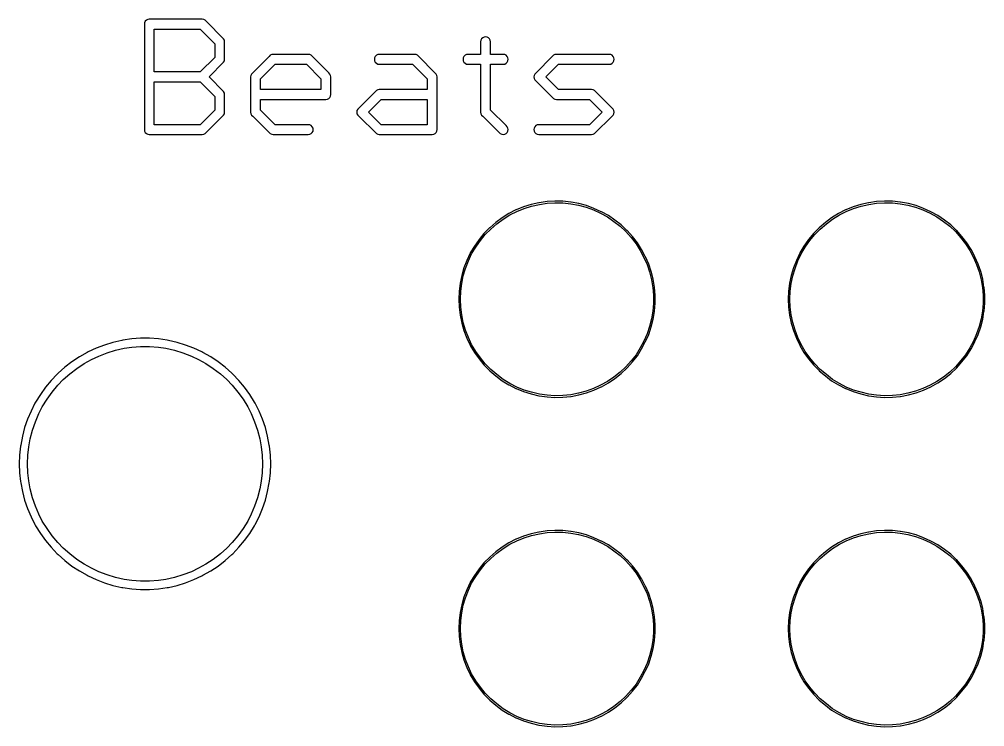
# Model space of a CAD drawing. Extents: x 7 to 68, y 0 to 129.
# Drawn here: x 36.42 to 51.3, y 74.57 to 85.49 of the extents above; entities that cross this region are included whole.
import ezdxf

# ---------------------------------------------------------------- set-up
doc = ezdxf.new("R2010")
doc.units = 0

msp = doc.modelspace()

# ---------------------------------------------------------------- linework, layer by layer
at = {"color": 34, "true_color": 0x008000}
for points in [[(39.5688, 84.00889, 0), (39.57963, 84.03013, 0), (39.58335, 84.05368, 0), (39.58335, 84.32546, 0), (39.57963, 84.349, 0), (39.5688, 84.37024, 0), (39.34393, 84.59724, 0), (39.5688, 84.82423, 0), (39.57963, 84.84547, 0), (39.58335, 84.86902, 0), (39.58335, 85.13826, 0), (39.57963, 85.1618, 0), (39.5688, 85.18304, 0), (39.29956, 85.45482, 0), (39.2827, 85.47168, 0), (39.26146, 85.48251, 0), (39.23791, 85.48624, 0), (38.42257, 85.48624, 0), (38.39903, 85.48251, 0), (38.37778, 85.47168, 0), (38.36093, 85.45482, 0), (38.35009, 85.43358, 0), (38.34637, 85.41004, 0), (38.34637, 83.78443, 0), (38.35009, 83.76089, 0), (38.36093, 83.73965, 0), (38.37778, 83.72279, 0), (38.39903, 83.71196, 0), (38.42257, 83.70823, 0), (39.23791, 83.70823, 0), (39.26146, 83.71196, 0), (39.2827, 83.72279, 0), (39.5688, 84.00889, 0)], [(39.2074, 84.67344, 0), (38.49877, 84.67344, 0), (38.49877, 85.33384, 0), (39.20739, 85.33384, 0), (39.43095, 85.10817, 0), (39.43095, 84.8991, 0), (39.2074, 84.67344, 0)], [(43.8785, 83.70823, 0), (43.90204, 83.71196, 0), (43.92328, 83.72279, 0), (43.94014, 83.73965, 0), (43.95097, 83.76089, 0), (43.9547, 83.78443, 0), (43.95097, 83.80798, 0), (43.94014, 83.82922, 0), (43.92328, 83.84608, 0), (43.68292, 84.08419, 0), (43.68292, 84.79282, 0), (43.8785, 84.79282, 0), (43.90204, 84.79654, 0), (43.92328, 84.80737, 0), (43.94014, 84.82423, 0), (43.95097, 84.84547, 0), (43.9547, 84.86902, 0), (43.95097, 84.89256, 0), (43.94014, 84.9138, 0), (43.92328, 84.93066, 0), (43.90204, 84.94149, 0), (43.8785, 84.94522, 0), (43.68292, 84.94522, 0), (43.68292, 85.13826, 0), (43.67919, 85.1618, 0), (43.66836, 85.18304, 0), (43.6515, 85.1999, 0), (43.63026, 85.21073, 0), (43.60672, 85.21446, 0), (43.58317, 85.21073, 0), (43.56193, 85.1999, 0), (43.54507, 85.18304, 0), (43.53424, 85.1618, 0), (43.53052, 85.13826, 0), (43.53052, 84.94522, 0), (43.33494, 84.94522, 0), (43.31139, 84.94149, 0), (43.29015, 84.93066, 0), (43.27329, 84.9138, 0), (43.26246, 84.89256, 0), (43.25874, 84.86902, 0), (43.26246, 84.84547, 0), (43.27329, 84.82423, 0), (43.29015, 84.80737, 0), (43.31139, 84.79654, 0), (43.33494, 84.79282, 0), (43.53052, 84.79282, 0), (43.53052, 84.05368, 0), (43.53424, 84.03013, 0), (43.54507, 84.00889, 0), (43.56193, 83.99203, 0), (43.83371, 83.72279, 0), (43.85495, 83.71196, 0), (43.8785, 83.70823, 0)], [(41.16899, 84.25298, 0), (41.19024, 84.26381, 0), (41.20709, 84.28067, 0), (41.21793, 84.30191, 0), (41.22164, 84.32546, 0), (41.22164, 84.59724, 0), (41.21793, 84.62078, 0), (41.20709, 84.64202, 0), (41.19024, 84.65888, 0), (41.19022, 84.65889, 0), (40.91846, 84.93066, 0), (40.89721, 84.94149, 0), (40.87368, 84.94522, 0), (40.33265, 84.94522, 0), (40.3091, 84.94149, 0), (40.28787, 84.93066, 0), (40.271, 84.9138, 0), (40.27099, 84.91378, 0), (39.99922, 84.64202, 0), (39.9884, 84.62078, 0), (39.98467, 84.59724, 0), (39.98467, 84.05368, 0), (39.9884, 84.03013, 0), (39.99922, 84.00889, 0), (40.01609, 83.99203, 0), (40.28787, 83.72279, 0), (40.3091, 83.71196, 0), (40.33265, 83.70823, 0), (40.87368, 83.70823, 0), (40.89721, 83.71196, 0), (40.91846, 83.72279, 0), (40.93531, 83.73965, 0), (40.94615, 83.76089, 0), (40.94988, 83.78443, 0), (40.94615, 83.80798, 0), (40.93531, 83.82922, 0), (40.91846, 83.84608, 0), (40.89721, 83.85691, 0), (40.87368, 83.86063, 0), (40.36275, 83.86063, 0), (40.13707, 84.0842, 0), (40.13707, 84.24926, 0), (41.14544, 84.24926, 0), (41.16899, 84.25298, 0)], [(41.96842, 84.94522, 0), (41.94487, 84.94149, 0), (41.92363, 84.93066, 0), (41.90677, 84.9138, 0), (41.89594, 84.89256, 0), (41.89222, 84.86902, 0), (41.89594, 84.84547, 0), (41.90677, 84.82423, 0), (41.92363, 84.80737, 0), (41.94487, 84.79654, 0), (41.96842, 84.79282, 0), (42.48174, 84.79282, 0), (42.70755, 84.56701, 0), (42.70755, 84.40166, 0), (41.96842, 84.40166, 0), (41.94487, 84.39793, 0), (41.92363, 84.3871, 0), (41.63499, 84.09846, 0), (41.62416, 84.07722, 0), (41.62043, 84.05368, 0), (41.62416, 84.03013, 0), (41.63499, 84.00889, 0), (41.65185, 83.99203, 0), (41.92363, 83.72279, 0), (41.94487, 83.71196, 0), (41.96842, 83.70823, 0), (42.78375, 83.70823, 0), (42.8073, 83.71196, 0), (42.82854, 83.72279, 0), (42.8454, 83.73965, 0), (42.85623, 83.76089, 0), (42.85995, 83.78443, 0), (42.85995, 84.59724, 0), (42.85623, 84.62078, 0), (42.8454, 84.64202, 0), (42.55676, 84.93066, 0), (42.53552, 84.94149, 0), (42.51197, 84.94522, 0), (41.96842, 84.94522, 0)], [(44.72914, 84.40166, 0), (44.53357, 84.59724, 0), (44.72915, 84.79282, 0), (45.51172, 84.79282, 0), (45.53526, 84.79654, 0), (45.5565, 84.80737, 0), (45.57336, 84.82423, 0), (45.58419, 84.84547, 0), (45.58792, 84.86902, 0), (45.58419, 84.89256, 0), (45.57336, 84.9138, 0), (45.5565, 84.93066, 0), (45.53526, 84.94149, 0), (45.51172, 84.94522, 0), (44.69892, 84.94522, 0), (44.67537, 84.94149, 0), (44.65413, 84.93066, 0), (44.36549, 84.64202, 0), (44.35466, 84.62078, 0), (44.35094, 84.59724, 0), (44.35466, 84.57369, 0), (44.36549, 84.55245, 0), (44.65413, 84.26381, 0), (44.67537, 84.25298, 0), (44.69892, 84.24926, 0), (45.2097, 84.24926, 0), (45.405, 84.05396, 0), (45.20984, 83.86063, 0), (44.42714, 83.86063, 0), (44.40359, 83.85691, 0), (44.38235, 83.84608, 0), (44.36549, 83.82922, 0), (44.35466, 83.80798, 0), (44.35094, 83.78443, 0), (44.35466, 83.76089, 0), (44.36549, 83.73965, 0), (44.38235, 83.72279, 0), (44.40359, 83.71196, 0), (44.42714, 83.70823, 0), (45.23994, 83.70823, 0), (45.26348, 83.71196, 0), (45.28472, 83.72279, 0), (45.5565, 83.99203, 0), (45.57336, 84.00889, 0), (45.58419, 84.03013, 0), (45.58792, 84.05368, 0), (45.58419, 84.07722, 0), (45.57336, 84.09846, 0), (45.28472, 84.3871, 0), (45.26348, 84.39793, 0), (45.23994, 84.40166, 0), (44.72914, 84.40166, 0)], [(41.06924, 84.40166, 0), (40.13707, 84.40166, 0), (40.13707, 84.567, 0), (40.36289, 84.79282, 0), (40.84344, 84.79282, 0), (41.06924, 84.56702, 0), (41.06924, 84.40166, 0)], [(39.20768, 83.86063, 0), (38.49877, 83.86063, 0), (38.49877, 84.52104, 0), (39.20739, 84.52104, 0), (39.43095, 84.29537, 0), (39.43095, 84.0839, 0), (39.20768, 83.86063, 0)], [(42.70755, 83.86063, 0), (41.99851, 83.86063, 0), (41.80335, 84.05396, 0), (41.99865, 84.24926, 0), (42.70755, 84.24926, 0), (42.70755, 83.86063, 0)], [(44.55414, 82.67446, 0), (44.43222, 82.65667, 0), (44.42829, 82.65604, 0), (44.30891, 82.62811, 0), (44.19207, 82.59255, 0), (44.07777, 82.54683, 0), (44.07423, 82.54503, 0), (43.96501, 82.48914, 0), (43.86087, 82.42565, 0), (43.76435, 82.35199, 0), (43.67037, 82.2707, 0), (43.66756, 82.2679, 0), (43.66755, 82.26788, 0), (43.5812, 82.18154, 0), (43.505, 82.08756, 0), (43.43388, 81.9885, 0), (43.37038, 81.88182, 0), (43.36858, 81.87828, 0), (43.31778, 81.76652, 0), (43.27206, 81.65222, 0), (43.23904, 81.53538, 0), (43.21364, 81.416, 0), (43.21301, 81.41208, 0), (43.19777, 81.29016, 0), (43.19269, 81.16824, 0), (43.19777, 81.04631, 0), (43.21301, 80.92439, 0), (43.21364, 80.92046, 0), (43.23904, 80.80109, 0), (43.27206, 80.68425, 0), (43.31778, 80.56995, 0), (43.36858, 80.45819, 0), (43.37038, 80.45465, 0), (43.43388, 80.34797, 0), (43.505, 80.2489, 0), (43.5812, 80.15492, 0), (43.66755, 80.06858, 0), (43.66756, 80.06856, 0), (43.67037, 80.06576, 0), (43.76435, 79.98448, 0), (43.86087, 79.91082, 0), (43.96501, 79.84732, 0), (43.96855, 79.84551, 0), (44.07423, 79.79143, 0), (44.07777, 79.78964, 0), (44.19207, 79.74392, 0), (44.30891, 79.70836, 0), (44.42829, 79.68042, 0), (44.43222, 79.6798, 0), (44.55414, 79.66202, 0), (44.67605, 79.6544, 0), (44.79798, 79.65694, 0), (44.9199, 79.66964, 0), (44.92382, 79.67026, 0), (45.04574, 79.69311, 0), (45.16258, 79.7236, 0), (45.27688, 79.76678, 0), (45.38864, 79.81758, 0), (45.39218, 79.81937, 0), (45.49886, 79.87779, 0), (45.60046, 79.94638, 0), (45.69698, 80.02258, 0), (45.78588, 80.10639, 0), (45.78869, 80.10921, 0), (45.86997, 80.20065, 0), (45.94617, 80.29716, 0), (46.01221, 80.4013, 0), (46.06809, 80.51053, 0), (46.06989, 80.51407, 0), (46.12069, 80.62582, 0), (46.15879, 80.74012, 0), (46.18927, 80.85951, 0), (46.20959, 80.98143, 0), (46.21022, 80.98536, 0), (46.22038, 81.10728, 0), (46.22038, 81.22919, 0), (46.21022, 81.35111, 0), (46.20959, 81.35504, 0), (46.18927, 81.47696, 0), (46.15879, 81.59634, 0), (46.12069, 81.71064, 0), (46.06989, 81.8224, 0), (46.06809, 81.82594, 0), (46.01221, 81.93516, 0), (45.94617, 82.0393, 0), (45.86997, 82.13582, 0), (45.78869, 82.22726, 0), (45.78588, 82.23007, 0), (45.69698, 82.31389, 0), (45.60046, 82.39009, 0), (45.49886, 82.45867, 0), (45.39218, 82.51709, 0), (45.38864, 82.51889, 0), (45.27688, 82.56968, 0), (45.16258, 82.61287, 0), (45.04574, 82.64335, 0), (44.92382, 82.66621, 0), (44.9199, 82.66683, 0), (44.79798, 82.67953, 0), (44.67605, 82.68208, 0), (44.55414, 82.67446, 0)], [(44.9185, 79.69488, 0), (44.79798, 79.68234, 0), (44.67605, 79.67979, 0), (44.55414, 79.68741, 0), (44.43559, 79.7047, 0), (44.31676, 79.73251, 0), (44.19992, 79.76806, 0), (44.08563, 79.81378, 0), (43.97994, 79.86787, 0), (43.8758, 79.93137, 0), (43.77928, 80.00503, 0), (43.6853, 80.08631, 0), (43.60175, 80.16986, 0), (43.52555, 80.26384, 0), (43.45443, 80.3629, 0), (43.39176, 80.46818, 0), (43.34193, 80.5778, 0), (43.29621, 80.6921, 0), (43.26319, 80.80894, 0), (43.23813, 80.92674, 0), (43.22318, 81.04631, 0), (43.2181, 81.16824, 0), (43.22318, 81.29016, 0), (43.23813, 81.40973, 0), (43.26319, 81.52753, 0), (43.29621, 81.64436, 0), (43.34193, 81.75866, 0), (43.39174, 81.86825, 0), (43.45443, 81.97356, 0), (43.52555, 82.07263, 0), (43.60171, 82.16656, 0), (43.68528, 82.25014, 0), (43.6853, 82.25015, 0), (43.77928, 82.33144, 0), (43.8758, 82.4051, 0), (43.97994, 82.46859, 0), (44.08562, 82.52267, 0), (44.19992, 82.5684, 0), (44.31676, 82.60396, 0), (44.43548, 82.63175, 0), (44.55414, 82.64906, 0), (44.67605, 82.65667, 0), (44.79798, 82.65414, 0), (44.9185, 82.64159, 0), (45.03789, 82.6192, 0), (45.15473, 82.58871, 0), (45.26903, 82.54554, 0), (45.37941, 82.49536, 0), (45.48393, 82.43812, 0), (45.58553, 82.36954, 0), (45.68205, 82.29334, 0), (45.76897, 82.21139, 0), (45.84942, 82.12089, 0), (45.92562, 82.02437, 0), (45.99166, 81.92023, 0), (46.04583, 81.81435, 0), (46.09654, 81.70278, 0), (46.13464, 81.58848, 0), (46.16512, 81.46911, 0), (46.18483, 81.35083, 0), (46.19497, 81.22919, 0), (46.19497, 81.10728, 0), (46.18483, 80.98562, 0), (46.16512, 80.86736, 0), (46.13464, 80.74798, 0), (46.09654, 80.63368, 0), (46.04587, 80.52219, 0), (45.99166, 80.41624, 0), (45.92562, 80.3121, 0), (45.84942, 80.21558, 0), (45.76897, 80.12507, 0), (45.68205, 80.04313, 0), (45.58553, 79.96693, 0), (45.48393, 79.89834, 0), (45.3793, 79.84105, 0), (45.26903, 79.79093, 0), (45.15473, 79.74775, 0), (45.03789, 79.71727, 0), (44.9185, 79.69488, 0)], [(49.63413, 82.67446, 0), (49.51222, 82.65667, 0), (49.50829, 82.65604, 0), (49.38891, 82.62811, 0), (49.27207, 82.59255, 0), (49.15777, 82.54683, 0), (49.15423, 82.54503, 0), (49.04501, 82.48914, 0), (48.94087, 82.42565, 0), (48.84435, 82.35199, 0), (48.75037, 82.2707, 0), (48.74756, 82.2679, 0), (48.74755, 82.26788, 0), (48.6612, 82.18154, 0), (48.585, 82.08756, 0), (48.51388, 81.9885, 0), (48.45038, 81.88182, 0), (48.44858, 81.87828, 0), (48.39778, 81.76652, 0), (48.35206, 81.65222, 0), (48.31904, 81.53538, 0), (48.29364, 81.416, 0), (48.29301, 81.41208, 0), (48.27777, 81.29016, 0), (48.27269, 81.16824, 0), (48.27777, 81.04631, 0), (48.29301, 80.92439, 0), (48.29364, 80.92046, 0), (48.31904, 80.80109, 0), (48.35206, 80.68425, 0), (48.39778, 80.56995, 0), (48.44858, 80.45819, 0), (48.45038, 80.45465, 0), (48.51388, 80.34797, 0), (48.585, 80.2489, 0), (48.6612, 80.15492, 0), (48.74755, 80.06858, 0), (48.74756, 80.06856, 0), (48.75037, 80.06576, 0), (48.84435, 79.98448, 0), (48.94087, 79.91082, 0), (49.04501, 79.84732, 0), (49.04855, 79.84551, 0), (49.15423, 79.79143, 0), (49.15777, 79.78964, 0), (49.27207, 79.74392, 0), (49.38891, 79.70836, 0), (49.50829, 79.68042, 0), (49.51222, 79.6798, 0), (49.63413, 79.66202, 0), (49.75606, 79.6544, 0), (49.87797, 79.65694, 0), (49.9999, 79.66964, 0), (50.00382, 79.67026, 0), (50.12574, 79.69311, 0), (50.24258, 79.7236, 0), (50.35688, 79.76678, 0), (50.46864, 79.81758, 0), (50.47218, 79.81937, 0), (50.57886, 79.87779, 0), (50.68046, 79.94638, 0), (50.77698, 80.02258, 0), (50.86588, 80.10639, 0), (50.86869, 80.10921, 0), (50.94997, 80.20065, 0), (51.02617, 80.29716, 0), (51.09221, 80.4013, 0), (51.14809, 80.51053, 0), (51.14989, 80.51407, 0), (51.20069, 80.62582, 0), (51.23879, 80.74012, 0), (51.26927, 80.85951, 0), (51.28959, 80.98143, 0), (51.29022, 80.98536, 0), (51.30038, 81.10728, 0), (51.30038, 81.22919, 0), (51.29022, 81.35111, 0), (51.28959, 81.35504, 0), (51.26927, 81.47696, 0), (51.23879, 81.59634, 0), (51.20069, 81.71064, 0), (51.14989, 81.8224, 0), (51.14809, 81.82594, 0), (51.09221, 81.93516, 0), (51.02617, 82.0393, 0), (50.94997, 82.13582, 0), (50.86869, 82.22726, 0), (50.86588, 82.23007, 0), (50.77698, 82.31389, 0), (50.68046, 82.39009, 0), (50.57886, 82.45867, 0), (50.47218, 82.51709, 0), (50.46864, 82.51889, 0), (50.35688, 82.56968, 0), (50.24258, 82.61287, 0), (50.12574, 82.64335, 0), (50.00382, 82.66621, 0), (49.9999, 82.66683, 0), (49.87797, 82.67953, 0), (49.75606, 82.68208, 0), (49.63413, 82.67446, 0)], [(49.9985, 79.69488, 0), (49.87797, 79.68234, 0), (49.75606, 79.67979, 0), (49.63413, 79.68741, 0), (49.51559, 79.7047, 0), (49.39676, 79.73251, 0), (49.27992, 79.76806, 0), (49.16563, 79.81378, 0), (49.05994, 79.86787, 0), (48.9558, 79.93137, 0), (48.85928, 80.00503, 0), (48.7653, 80.08631, 0), (48.68175, 80.16986, 0), (48.60555, 80.26384, 0), (48.53443, 80.3629, 0), (48.47176, 80.46818, 0), (48.42193, 80.5778, 0), (48.37621, 80.6921, 0), (48.34319, 80.80894, 0), (48.31813, 80.92674, 0), (48.30318, 81.04631, 0), (48.2981, 81.16824, 0), (48.30318, 81.29016, 0), (48.31813, 81.40973, 0), (48.34319, 81.52753, 0), (48.37621, 81.64436, 0), (48.42193, 81.75866, 0), (48.47174, 81.86825, 0), (48.53443, 81.97356, 0), (48.60555, 82.07263, 0), (48.68171, 82.16656, 0), (48.76528, 82.25014, 0), (48.7653, 82.25015, 0), (48.85928, 82.33144, 0), (48.9558, 82.4051, 0), (49.05994, 82.46859, 0), (49.16562, 82.52267, 0), (49.27992, 82.5684, 0), (49.39676, 82.60396, 0), (49.51548, 82.63175, 0), (49.63413, 82.64906, 0), (49.75606, 82.65667, 0), (49.87797, 82.65414, 0), (49.9985, 82.64159, 0), (50.11789, 82.6192, 0), (50.23473, 82.58871, 0), (50.34903, 82.54554, 0), (50.45941, 82.49536, 0), (50.56393, 82.43812, 0), (50.66553, 82.36954, 0), (50.76205, 82.29334, 0), (50.84897, 82.21139, 0), (50.92942, 82.12089, 0), (51.00562, 82.02437, 0), (51.07166, 81.92023, 0), (51.12583, 81.81435, 0), (51.17654, 81.70278, 0), (51.21464, 81.58848, 0), (51.24512, 81.46911, 0), (51.26485, 81.35071, 0), (51.27498, 81.22919, 0), (51.27498, 81.10728, 0), (51.26485, 80.98574, 0), (51.24512, 80.86736, 0), (51.21464, 80.74798, 0), (51.17654, 80.63368, 0), (51.12587, 80.52219, 0), (51.07166, 80.41624, 0), (51.00562, 80.3121, 0), (50.92942, 80.21558, 0), (50.84897, 80.12507, 0), (50.76205, 80.04313, 0), (50.66553, 79.96693, 0), (50.56393, 79.89834, 0), (50.4593, 79.84105, 0), (50.34903, 79.79093, 0), (50.23473, 79.74775, 0), (50.11789, 79.71727, 0), (49.9985, 79.69488, 0)], [(38.28796, 80.56626, 0), (38.15079, 80.5561, 0), (38.01618, 80.53578, 0), (37.99655, 80.53267, 0), (37.86193, 80.50219, 0), (37.73239, 80.46155, 0), (37.60284, 80.41329, 0), (37.48093, 80.35487, 0), (37.46323, 80.34585, 0), (37.34385, 80.27981, 0), (37.22955, 80.20361, 0), (37.12033, 80.11978, 0), (37.01873, 80.02835, 0), (37.00468, 80.0143, 0), (36.90816, 79.91524, 0), (36.8218, 79.8111, 0), (36.74306, 79.69934, 0), (36.6694, 79.5825, 0), (36.66038, 79.5648, 0), (36.59942, 79.44288, 0), (36.54608, 79.31842, 0), (36.50036, 79.18888, 0), (36.46734, 79.05426, 0), (36.44194, 78.91964, 0), (36.43884, 78.90002, 0), (36.4236, 78.7654, 0), (36.41852, 78.62824, 0), (36.41852, 78.62823, 0), (36.4236, 78.49108, 0), (36.43884, 78.35646, 0), (36.44194, 78.33683, 0), (36.46734, 78.2022, 0), (36.50036, 78.06759, 0), (36.54608, 77.93805, 0), (36.59942, 77.81359, 0), (36.66038, 77.69167, 0), (36.6694, 77.67397, 0), (36.74306, 77.55713, 0), (36.8218, 77.44537, 0), (36.90816, 77.34123, 0), (37.00468, 77.24217, 0), (37.01873, 77.22812, 0), (37.12033, 77.13668, 0), (37.22955, 77.05286, 0), (37.34385, 76.97666, 0), (37.46323, 76.91061, 0), (37.48093, 76.9016, 0), (37.60284, 76.84318, 0), (37.73239, 76.79492, 0), (37.86193, 76.75427, 0), (37.99655, 76.7238, 0), (38.01618, 76.72069, 0), (38.15079, 76.70038, 0), (38.28796, 76.6902, 0), (38.4251, 76.6902, 0), (38.56228, 76.70038, 0), (38.6969, 76.72069, 0), (38.71652, 76.7238, 0), (38.85114, 76.75427, 0), (38.98068, 76.79492, 0), (39.11022, 76.84318, 0), (39.23214, 76.9016, 0), (39.24984, 76.91061, 0), (39.36922, 76.97666, 0), (39.48352, 77.05286, 0), (39.59274, 77.13668, 0), (39.69433, 77.22812, 0), (39.70839, 77.24217, 0), (39.80491, 77.34123, 0), (39.89127, 77.44537, 0), (39.97001, 77.55713, 0), (40.04367, 77.67397, 0), (40.05269, 77.69167, 0), (40.11365, 77.81359, 0), (40.16699, 77.93805, 0), (40.21271, 78.06759, 0), (40.24573, 78.2022, 0), (40.27113, 78.33683, 0), (40.27423, 78.35646, 0), (40.28947, 78.49108, 0), (40.29455, 78.62823, 0), (40.29455, 78.62824, 0), (40.28947, 78.7654, 0), (40.27423, 78.90002, 0), (40.27113, 78.91964, 0), (40.24573, 79.05426, 0), (40.21271, 79.18888, 0), (40.16699, 79.31842, 0), (40.11365, 79.44288, 0), (40.05269, 79.5648, 0), (40.04367, 79.5825, 0), (39.97001, 79.69934, 0), (39.89127, 79.8111, 0), (39.80491, 79.91524, 0), (39.70839, 80.0143, 0), (39.69433, 80.02835, 0), (39.59274, 80.11978, 0), (39.48352, 80.20361, 0), (39.36922, 80.27981, 0), (39.24984, 80.34585, 0), (39.23214, 80.35487, 0), (39.11022, 80.41329, 0), (38.98068, 80.46155, 0), (38.85114, 80.50219, 0), (38.71652, 80.53267, 0), (38.6969, 80.53578, 0), (38.56228, 80.5561, 0), (38.4251, 80.56626, 0), (38.28796, 80.56626, 0)], [(38.67922, 76.84503, 0), (38.56228, 76.82738, 0), (38.4251, 76.81721, 0), (38.28796, 76.81721, 0), (38.15079, 76.82738, 0), (38.03383, 76.84504, 0), (37.90117, 76.87506, 0), (37.77164, 76.91571, 0), (37.6421, 76.96397, 0), (37.53048, 77.01746, 0), (37.4185, 77.07941, 0), (37.3042, 77.15561, 0), (37.19498, 77.23943, 0), (37.09631, 77.32824, 0), (37.01091, 77.41588, 0), (36.92455, 77.52002, 0), (36.84581, 77.63178, 0), (36.77297, 77.74732, 0), (36.72021, 77.85284, 0), (36.66687, 77.9773, 0), (36.62115, 78.10684, 0), (36.58813, 78.24146, 0), (36.56493, 78.36444, 0), (36.55059, 78.49108, 0), (36.54551, 78.62823, 0), (36.54551, 78.62824, 0), (36.55059, 78.7654, 0), (36.56492, 78.89202, 0), (36.58813, 79.01501, 0), (36.62115, 79.14963, 0), (36.66687, 79.27916, 0), (36.72021, 79.40363, 0), (36.77297, 79.50915, 0), (36.84581, 79.62469, 0), (36.92455, 79.73645, 0), (37.01091, 79.84059, 0), (37.0963, 79.92823, 0), (37.19498, 80.01703, 0), (37.3042, 80.10086, 0), (37.4185, 80.17706, 0), (37.5306, 80.23907, 0), (37.6421, 80.2925, 0), (37.77164, 80.34076, 0), (37.90117, 80.3814, 0), (38.03383, 80.41144, 0), (38.15079, 80.42909, 0), (38.28796, 80.43925, 0), (38.4251, 80.43925, 0), (38.56228, 80.42909, 0), (38.67922, 80.41144, 0), (38.81189, 80.3814, 0), (38.94142, 80.34076, 0), (39.07097, 80.2925, 0), (39.18247, 80.23907, 0), (39.29457, 80.17706, 0), (39.40887, 80.10086, 0), (39.51809, 80.01703, 0), (39.61677, 79.92823, 0), (39.70216, 79.84059, 0), (39.78852, 79.73645, 0), (39.86726, 79.62469, 0), (39.9401, 79.50915, 0), (39.99286, 79.40363, 0), (40.0462, 79.27916, 0), (40.09192, 79.14963, 0), (40.12494, 79.01501, 0), (40.14812, 78.89214, 0), (40.16248, 78.7654, 0), (40.16756, 78.62824, 0), (40.16756, 78.62823, 0), (40.16248, 78.49108, 0), (40.14812, 78.36431, 0), (40.12494, 78.24146, 0), (40.09192, 78.10684, 0), (40.0462, 77.9773, 0), (39.99286, 77.85284, 0), (39.9401, 77.74732, 0), (39.86726, 77.63178, 0), (39.78852, 77.52002, 0), (39.70216, 77.41588, 0), (39.61676, 77.32824, 0), (39.51809, 77.23943, 0), (39.40887, 77.15561, 0), (39.29457, 77.07941, 0), (39.18259, 77.01746, 0), (39.07097, 76.96397, 0), (38.94142, 76.91571, 0), (38.81189, 76.87506, 0), (38.67922, 76.84503, 0)], [(44.55414, 77.59444, 0), (44.43222, 77.57668, 0), (44.42829, 77.57604, 0), (44.30891, 77.5481, 0), (44.19207, 77.51255, 0), (44.07777, 77.46683, 0), (44.07423, 77.46503, 0), (43.96501, 77.40915, 0), (43.86087, 77.34565, 0), (43.76435, 77.27199, 0), (43.67037, 77.19071, 0), (43.5812, 77.10154, 0), (43.505, 77.00756, 0), (43.43388, 76.9085, 0), (43.37038, 76.80182, 0), (43.36858, 76.79828, 0), (43.31778, 76.68652, 0), (43.27206, 76.57222, 0), (43.23904, 76.45538, 0), (43.21364, 76.336, 0), (43.21301, 76.33207, 0), (43.19777, 76.21015, 0), (43.19269, 76.08824, 0), (43.19269, 76.08823, 0), (43.19777, 75.96632, 0), (43.21301, 75.84439, 0), (43.21364, 75.84047, 0), (43.23904, 75.72109, 0), (43.27206, 75.60424, 0), (43.31778, 75.48994, 0), (43.36858, 75.37819, 0), (43.37038, 75.37465, 0), (43.43388, 75.26797, 0), (43.505, 75.16891, 0), (43.5812, 75.07492, 0), (43.67037, 74.98576, 0), (43.76435, 74.90448, 0), (43.86087, 74.83082, 0), (43.96501, 74.76732, 0), (43.96855, 74.76551, 0), (44.07423, 74.71144, 0), (44.07777, 74.70963, 0), (44.19207, 74.66392, 0), (44.30891, 74.62836, 0), (44.42829, 74.60042, 0), (44.43222, 74.5998, 0), (44.55414, 74.58202, 0), (44.67605, 74.5744, 0), (44.79798, 74.57693, 0), (44.9199, 74.58964, 0), (44.92382, 74.59026, 0), (45.04574, 74.61311, 0), (45.16258, 74.6436, 0), (45.27688, 74.68678, 0), (45.38864, 74.73757, 0), (45.39218, 74.73938, 0), (45.49886, 74.79779, 0), (45.60046, 74.86638, 0), (45.69698, 74.94258, 0), (45.78588, 75.02639, 0), (45.78869, 75.02921, 0), (45.86997, 75.12065, 0), (45.94617, 75.21717, 0), (46.01221, 75.32131, 0), (46.06809, 75.43053, 0), (46.06989, 75.43407, 0), (46.12069, 75.54582, 0), (46.15879, 75.66012, 0), (46.18927, 75.77951, 0), (46.20959, 75.90143, 0), (46.21022, 75.90535, 0), (46.22038, 76.02727, 0), (46.22038, 76.14919, 0), (46.21022, 76.27112, 0), (46.20959, 76.27504, 0), (46.18927, 76.39696, 0), (46.15879, 76.51634, 0), (46.12069, 76.63064, 0), (46.06989, 76.7424, 0), (46.06809, 76.74594, 0), (46.01372, 76.8522, 0), (46.01221, 76.85516, 0), (45.94617, 76.9593, 0), (45.86997, 77.05582, 0), (45.78869, 77.14726, 0), (45.78588, 77.15007, 0), (45.69698, 77.23389, 0), (45.60046, 77.31009, 0), (45.49886, 77.37867, 0), (45.39218, 77.43709, 0), (45.38864, 77.43889, 0), (45.27688, 77.48969, 0), (45.16258, 77.53287, 0), (45.04574, 77.56335, 0), (44.92382, 77.5862, 0), (44.9199, 77.58683, 0), (44.79798, 77.59953, 0), (44.67605, 77.60207, 0), (44.55414, 77.59444, 0)], [(44.9185, 74.61488, 0), (44.79798, 74.60232, 0), (44.67605, 74.59979, 0), (44.55414, 74.60741, 0), (44.43559, 74.6247, 0), (44.31676, 74.65251, 0), (44.19992, 74.68807, 0), (44.08572, 74.73375, 0), (43.97994, 74.78787, 0), (43.8758, 74.85137, 0), (43.77928, 74.92503, 0), (43.6853, 75.00631, 0), (43.60175, 75.08986, 0), (43.52555, 75.18384, 0), (43.45443, 75.2829, 0), (43.39174, 75.38821, 0), (43.34193, 75.4978, 0), (43.29621, 75.6121, 0), (43.26319, 75.72893, 0), (43.23813, 75.84674, 0), (43.22318, 75.96632, 0), (43.2181, 76.08823, 0), (43.2181, 76.08824, 0), (43.22318, 76.21015, 0), (43.23813, 76.32972, 0), (43.26319, 76.44753, 0), (43.29621, 76.56437, 0), (43.34193, 76.67867, 0), (43.39174, 76.78825, 0), (43.45443, 76.89357, 0), (43.52555, 76.99263, 0), (43.60175, 77.0866, 0), (43.60176, 77.08662, 0), (43.6853, 77.17016, 0), (43.77928, 77.25144, 0), (43.8758, 77.3251, 0), (43.97994, 77.3886, 0), (44.08572, 77.44272, 0), (44.19992, 77.4884, 0), (44.31676, 77.52396, 0), (44.43559, 77.55177, 0), (44.55414, 77.56905, 0), (44.67605, 77.57668, 0), (44.79798, 77.57414, 0), (44.9185, 77.56159, 0), (45.03789, 77.53919, 0), (45.15473, 77.50872, 0), (45.26903, 77.46554, 0), (45.37941, 77.41536, 0), (45.48393, 77.35812, 0), (45.58553, 77.28954, 0), (45.68205, 77.21334, 0), (45.76902, 77.13134, 0), (45.84942, 77.04089, 0), (45.92562, 76.94437, 0), (45.99166, 76.84023, 0), (46.04583, 76.73435, 0), (46.09654, 76.62278, 0), (46.13464, 76.50848, 0), (46.16512, 76.38911, 0), (46.18483, 76.27082, 0), (46.19497, 76.14919, 0), (46.19497, 76.02727, 0), (46.18484, 75.90565, 0), (46.16512, 75.78736, 0), (46.13464, 75.66798, 0), (46.09654, 75.55368, 0), (46.04583, 75.44212, 0), (45.99166, 75.33624, 0), (45.92562, 75.2321, 0), (45.84942, 75.13558, 0), (45.76902, 75.04513, 0), (45.68205, 74.96313, 0), (45.58553, 74.88693, 0), (45.48393, 74.81834, 0), (45.3793, 74.76105, 0), (45.26903, 74.71093, 0), (45.15473, 74.66775, 0), (45.03789, 74.63727, 0), (44.9185, 74.61488, 0)], [(49.63413, 77.59444, 0), (49.51222, 77.57668, 0), (49.50829, 77.57604, 0), (49.38891, 77.5481, 0), (49.27207, 77.51255, 0), (49.15777, 77.46683, 0), (49.15423, 77.46503, 0), (49.04501, 77.40915, 0), (48.94087, 77.34565, 0), (48.84435, 77.27199, 0), (48.75037, 77.19071, 0), (48.6612, 77.10154, 0), (48.585, 77.00756, 0), (48.51388, 76.9085, 0), (48.45038, 76.80182, 0), (48.44858, 76.79828, 0), (48.39778, 76.68652, 0), (48.35206, 76.57222, 0), (48.31904, 76.45538, 0), (48.29364, 76.336, 0), (48.29301, 76.33207, 0), (48.27777, 76.21015, 0), (48.27269, 76.08824, 0), (48.27269, 76.08823, 0), (48.27777, 75.96632, 0), (48.29301, 75.84439, 0), (48.29364, 75.84047, 0), (48.31904, 75.72109, 0), (48.35206, 75.60424, 0), (48.39778, 75.48994, 0), (48.44858, 75.37819, 0), (48.45038, 75.37465, 0), (48.51388, 75.26797, 0), (48.585, 75.16891, 0), (48.6612, 75.07492, 0), (48.75037, 74.98576, 0), (48.84435, 74.90448, 0), (48.94087, 74.83082, 0), (49.04501, 74.76732, 0), (49.04855, 74.76551, 0), (49.15423, 74.71144, 0), (49.15777, 74.70963, 0), (49.27207, 74.66392, 0), (49.38891, 74.62836, 0), (49.50829, 74.60042, 0), (49.51222, 74.5998, 0), (49.63413, 74.58202, 0), (49.75606, 74.5744, 0), (49.87797, 74.57693, 0), (49.9999, 74.58964, 0), (50.00382, 74.59026, 0), (50.12574, 74.61311, 0), (50.24258, 74.6436, 0), (50.35688, 74.68678, 0), (50.46864, 74.73757, 0), (50.47218, 74.73938, 0), (50.57886, 74.79779, 0), (50.68046, 74.86638, 0), (50.77698, 74.94258, 0), (50.86588, 75.02639, 0), (50.86869, 75.02921, 0), (50.94997, 75.12065, 0), (51.02617, 75.21717, 0), (51.09221, 75.32131, 0), (51.14809, 75.43053, 0), (51.14989, 75.43407, 0), (51.20069, 75.54582, 0), (51.23879, 75.66012, 0), (51.26927, 75.77951, 0), (51.28959, 75.90143, 0), (51.29022, 75.90535, 0), (51.30038, 76.02727, 0), (51.30038, 76.14919, 0), (51.29022, 76.27112, 0), (51.28959, 76.27504, 0), (51.26927, 76.39696, 0), (51.23879, 76.51634, 0), (51.20069, 76.63064, 0), (51.14989, 76.7424, 0), (51.14809, 76.74594, 0), (51.09372, 76.8522, 0), (51.09221, 76.85516, 0), (51.02617, 76.9593, 0), (50.94997, 77.05582, 0), (50.86869, 77.14726, 0), (50.86588, 77.15007, 0), (50.77698, 77.23389, 0), (50.68046, 77.31009, 0), (50.57886, 77.37867, 0), (50.47218, 77.43709, 0), (50.46864, 77.43889, 0), (50.35688, 77.48969, 0), (50.24258, 77.53287, 0), (50.12574, 77.56335, 0), (50.00382, 77.5862, 0), (49.9999, 77.58683, 0), (49.87797, 77.59953, 0), (49.75606, 77.60207, 0), (49.63413, 77.59444, 0)], [(49.9985, 74.61488, 0), (49.87797, 74.60232, 0), (49.75606, 74.59979, 0), (49.63413, 74.60741, 0), (49.51559, 74.6247, 0), (49.39676, 74.65251, 0), (49.27992, 74.68807, 0), (49.16572, 74.73375, 0), (49.05994, 74.78787, 0), (48.9558, 74.85137, 0), (48.85928, 74.92503, 0), (48.7653, 75.00631, 0), (48.68175, 75.08986, 0), (48.60555, 75.18384, 0), (48.53443, 75.2829, 0), (48.47174, 75.38821, 0), (48.42193, 75.4978, 0), (48.37621, 75.6121, 0), (48.34319, 75.72893, 0), (48.31813, 75.84674, 0), (48.30318, 75.96632, 0), (48.2981, 76.08823, 0), (48.2981, 76.08824, 0), (48.30318, 76.21015, 0), (48.31813, 76.32972, 0), (48.34319, 76.44753, 0), (48.37621, 76.56437, 0), (48.42193, 76.67867, 0), (48.47174, 76.78825, 0), (48.53443, 76.89357, 0), (48.60555, 76.99263, 0), (48.68175, 77.0866, 0), (48.68176, 77.08662, 0), (48.7653, 77.17016, 0), (48.85928, 77.25144, 0), (48.9558, 77.3251, 0), (49.05994, 77.3886, 0), (49.16572, 77.44272, 0), (49.27992, 77.4884, 0), (49.39676, 77.52396, 0), (49.51559, 77.55177, 0), (49.63413, 77.56905, 0), (49.75606, 77.57668, 0), (49.87797, 77.57414, 0), (49.9985, 77.56159, 0), (50.11789, 77.53919, 0), (50.23473, 77.50872, 0), (50.34903, 77.46554, 0), (50.45941, 77.41536, 0), (50.56393, 77.35812, 0), (50.66553, 77.28954, 0), (50.76205, 77.21334, 0), (50.84902, 77.13134, 0), (50.92942, 77.04089, 0), (51.00562, 76.94437, 0), (51.07166, 76.84023, 0), (51.12583, 76.73435, 0), (51.17654, 76.62278, 0), (51.21464, 76.50848, 0), (51.24512, 76.38911, 0), (51.26485, 76.2707, 0), (51.27498, 76.14919, 0), (51.27498, 76.02727, 0), (51.26486, 75.90577, 0), (51.24512, 75.78736, 0), (51.21464, 75.66798, 0), (51.17654, 75.55368, 0), (51.12583, 75.44212, 0), (51.07166, 75.33624, 0), (51.00562, 75.2321, 0), (50.92942, 75.13558, 0), (50.84902, 75.04513, 0), (50.76205, 74.96313, 0), (50.66553, 74.88693, 0), (50.56393, 74.81834, 0), (50.4593, 74.76105, 0), (50.34903, 74.71093, 0), (50.23473, 74.66775, 0), (50.11789, 74.63727, 0), (49.9985, 74.61488, 0)]]:
    msp.add_polyline3d(points, close=True, dxfattribs=at)

doc.saveas('drawing.dxf')
